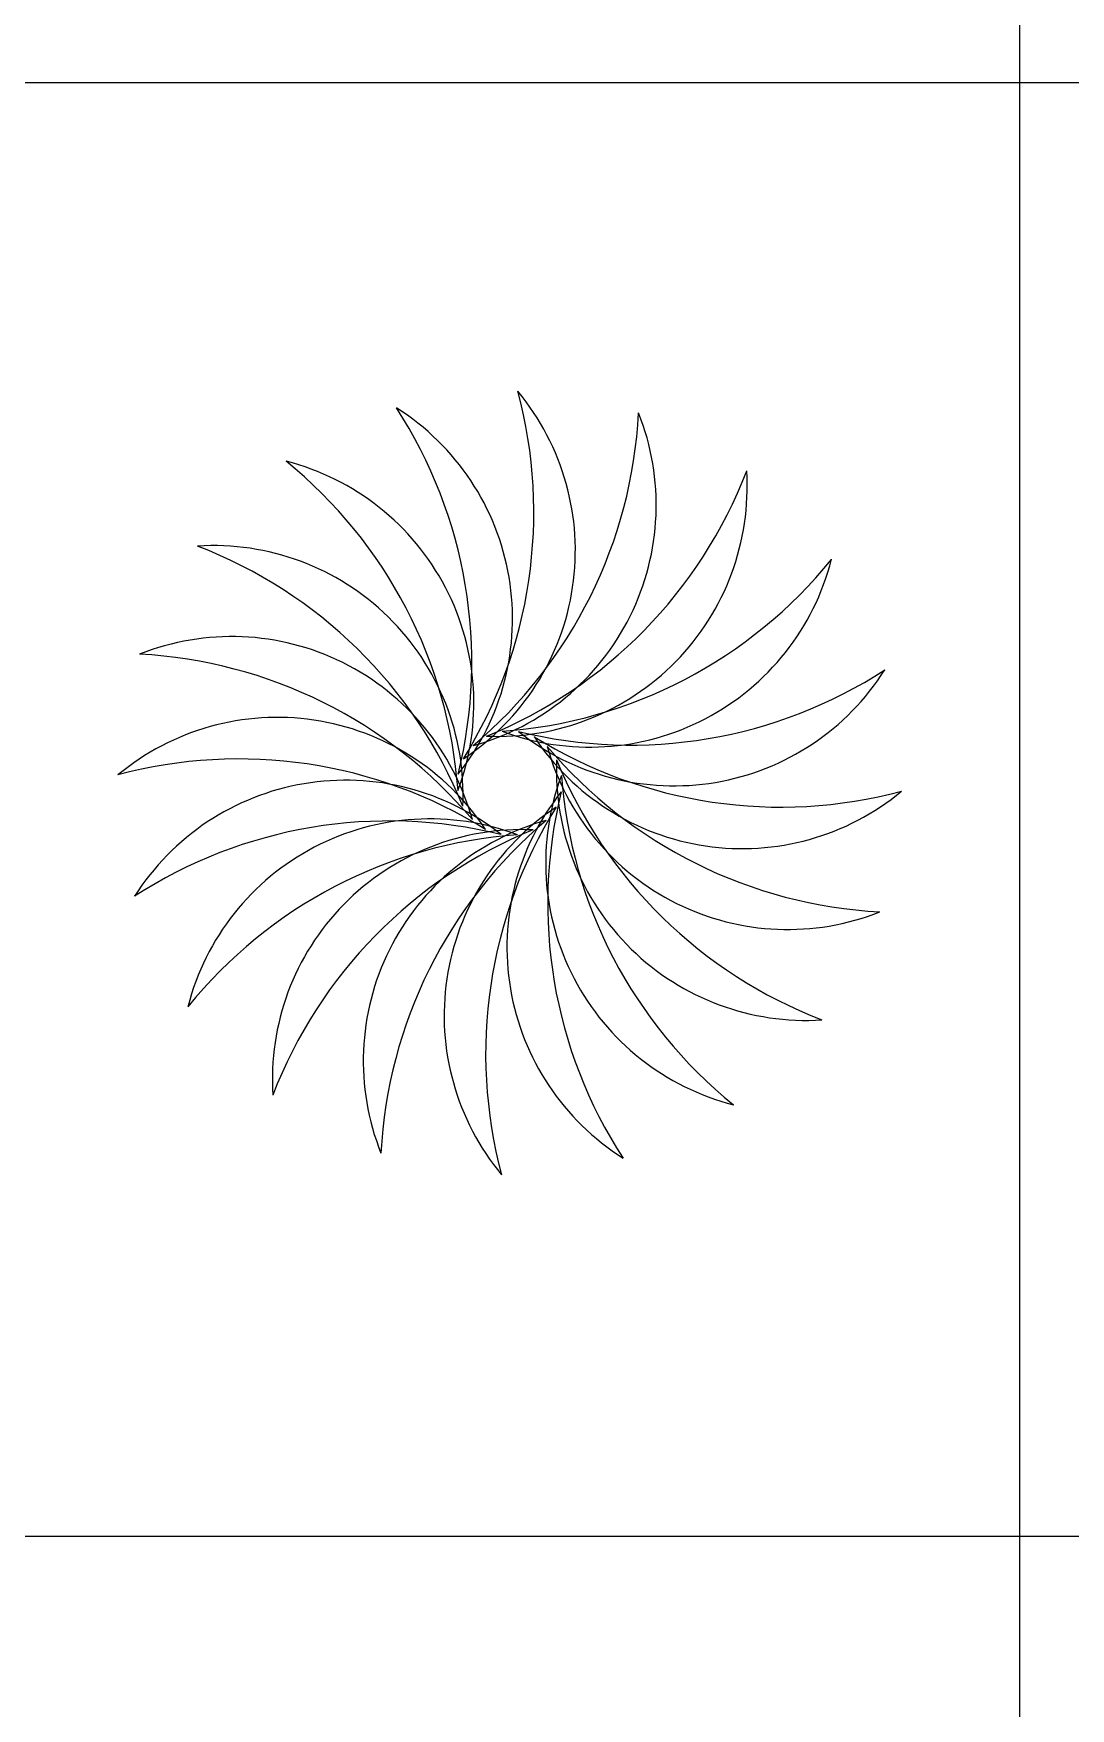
# Model space of a CAD drawing. Header units: inches. Extents: x 7658 to 73799, y 48 to 40262.
# Drawn here: x 17749 to 19835, y 33521 to 36891 of the extents above; entities that cross this region are included whole.
import ezdxf

# ---------------------------------------------------------------- set-up
doc = ezdxf.new("R2010")
doc.units = ezdxf.units.IN
doc.layers.add('www.cad-blocks.net', color=7, linetype='Continuous')

# ---------------------------------------------------------------- blocks, each defined once
blk = doc.blocks.new('A$C516926BB')
for p, q in [((8.3458, 38.5194), (8.3458, 0)), ((0, 36.0983), (62.4121, 36.0983)), ((0, 33.1729), (62.4121, 33.1729))]:
    blk.add_line(p, q)
blk = doc.blocks.new('A$C1CBC1412')
at = {"color": 0}
for centre, major_axis, start_param, end_param in [((0.4182, 1.2561), (-0.5021, 0.0075), 2.1697, 3.848887), ((-0.1036, 1.3335), (-0.9403, 0.014), 2.600485, 3.4181), ((0.2918, 1.1189), (-0.5021, 0.0075), 2.483858, 4.163046), ((-0.2284, 1.0312), (-0.9403, 0.014), 2.914645, 3.73226), ((0.5809, 1.3476), (-0.5021, 0.0075), 1.855539, 3.534727), ((0.1085, 1.5825), (-0.9403, 0.014), 2.286325, 3.10394), ((-0.2537, 0.7051), (-0.9403, 0.014), 3.228803, 4.046419), ((0.214, 0.9493), (-0.5021, 0.0075), 2.798017, 4.477205), ((0.7639, 1.3844), (-0.5021, 0.0075), 1.54138, 3.220568), ((0.3872, 1.7537), (-0.9403, 0.014), 1.972166, 2.789782), ((0.1924, 0.7639), (-0.5021, 0.0075), 3.112177, 4.791364), ((-0.1769, 0.3872), (-0.9403, 0.014), 3.542963, 4.360579), ((0.9492, 1.3628), (-0.5021, 0.0075), 1.227221, 2.906409), ((0.7051, 1.8304), (-0.9403, 0.014), 1.658007, 2.475623), ((0.2291, 0.5809), (-0.5021, 0.0075), 3.426335, 5.105523), ((-0.0057, 0.1085), (-0.9403, 0.014), 3.857123, 4.674738), ((1.1189, 1.2849), (-0.5021, 0.0075), 0.913062, 2.59225), ((1.0312, 1.8051), (-0.9403, 0.014), 1.343848, 2.161463), ((0.3206, 0.4182), (-0.5021, 0.0075), 3.740496, 5.419684), ((1.2561, 1.1585), (-0.5021, 0.0075), 0.598902, 2.27809), ((1.3335, 1.6803), (-0.9403, 0.014), 1.029689, 1.847304), ((0.2432, -0.1036), (-0.9403, 0.014), 4.171282, 4.988897), ((1.3476, 0.9958), (-0.5021, 0.0075), 0.284744, 1.963932), ((1.5825, 1.4682), (-0.9403, 0.014), 0.71553, 1.533145), ((0.4579, 0.2918), (-0.5021, 0.0075), 4.054654, 5.733842), ((1.3844, 0.8129), (-0.5021, 0.0075), -0.029417, 1.649771), ((1.7537, 1.1896), (-0.9403, 0.014), 0.401371, 1.218987), ((1.3628, 0.6275), (-0.5021, 0.0075), -0.343576, 1.335612), ((1.8304, 0.8716), (-0.9403, 0.014), 0.08721, 0.904826), ((0.5455, -0.2284), (-0.9403, 0.014), 4.485441, 5.303057), ((1.2849, 0.4579), (-0.5021, 0.0075), -0.657734, 1.021454), ((1.8051, 0.5455), (-0.9403, 0.014), -0.226949, 0.590667), ((0.6275, 0.214), (-0.5021, 0.0075), 4.368813, 6.048001), ((0.9958, 0.2291), (-0.5021, 0.0075), -1.286053, 0.393135), ((1.4682, -0.0057), (-0.9403, 0.014), -0.855266, -0.037651), ((1.1585, 0.3206), (-0.5021, 0.0075), -0.971894, 0.707294), ((1.6803, 0.2432), (-0.9403, 0.014), -0.541108, 0.276508), ((0.8716, -0.2537), (-0.9403, 0.014), -1.483585, -0.66597), ((0.8129, 0.1924), (-0.5021, 0.0075), 4.682974, 6.362162), ((1.1896, -0.1769), (-0.9403, 0.014), -1.169426, -0.351811)]:
    blk.add_ellipse(centre, major_axis=major_axis, ratio=1, start_param=start_param, end_param=end_param, dxfattribs=at)

msp = doc.modelspace()

# ---------------------------------------------------------------- block references
at = {"xscale": 1000, "yscale": 1000, "zscale": 1000}
msp.add_blockref('A$C1CBC1412', (17918.4, 34594.7), dxfattribs=at)
at = {"layer": 'www.cad-blocks.net', "color": 155, "true_color": 0x546d8e, "xscale": 1000, "yscale": 1000, "zscale": 1000}
msp.add_blockref('A$C516926BB', (11386.7, 694.4), dxfattribs=at)

doc.saveas('drawing.dxf')
